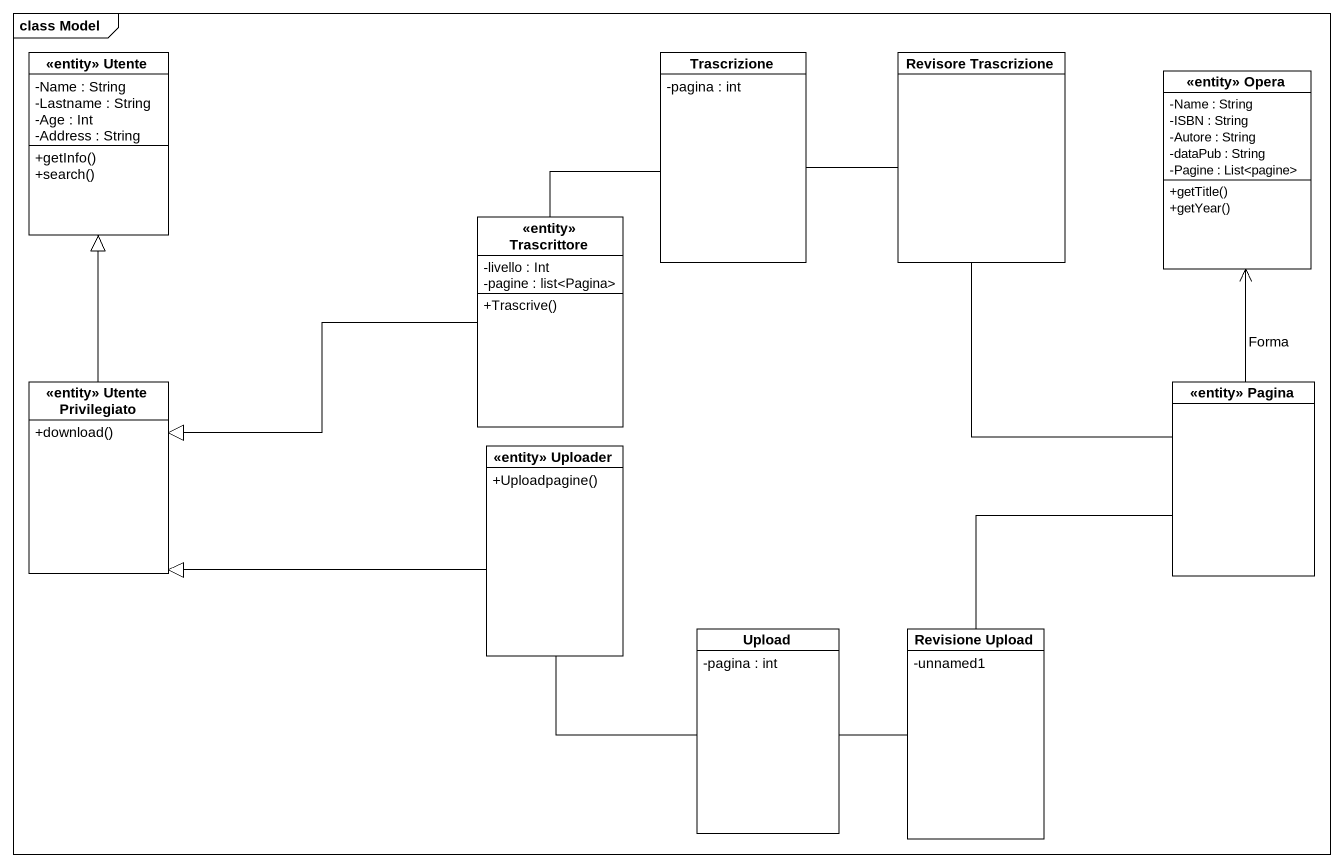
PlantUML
@startuml
mainframe class Model
hide circle
hide empty members
skinparam classAttributeIconSize 0
class "<<entity>> Utente" as entity_Utente {
  -Name : String
  -Lastname : String
  -Age : Int
  -Address : String
  +getInfo()
  +search()
}
class Trascrizione {
  -pagina : int
}
class "Revisore Trascrizione" as Revisore_Trascrizione
class "<<entity>> Opera" as entity_Opera {
  -Name : String
  -ISBN : String
  -Autore : String
  -dataPub : String
  -Pagine : List<pagine>
  +getTitle()
  +getYear()
}
class "<<entity>> Trascrittore" as entity_Trascrittore {
  -livello : Int
  -pagine : list<Pagina>
  +Trascrive()
}
class "<<entity>> Utente Privilegiato" as entity_Utente_Privilegiato {
  +download()
}
class "<<entity>> Pagina" as entity_Pagina
class "<<entity>> Uploader" as entity_Uploader {
  +Uploadpagine()
}
class Upload {
  -pagina : int
}
class "Revisione Upload" as Revisione_Upload {
  -unnamed1
}
Trascrizione -right- Revisore_Trascrizione
Revisore_Trascrizione -- entity_Pagina
entity_Trascrittore -up- Trascrizione
entity_Trascrittore -left-|> entity_Utente_Privilegiato
entity_Utente_Privilegiato -up-|> entity_Utente
entity_Pagina -up-> entity_Opera : Forma
entity_Uploader -left-|> entity_Utente_Privilegiato
entity_Uploader -- Upload
Upload -right- Revisione_Upload
Revisione_Upload -up- entity_Pagina
@enduml
